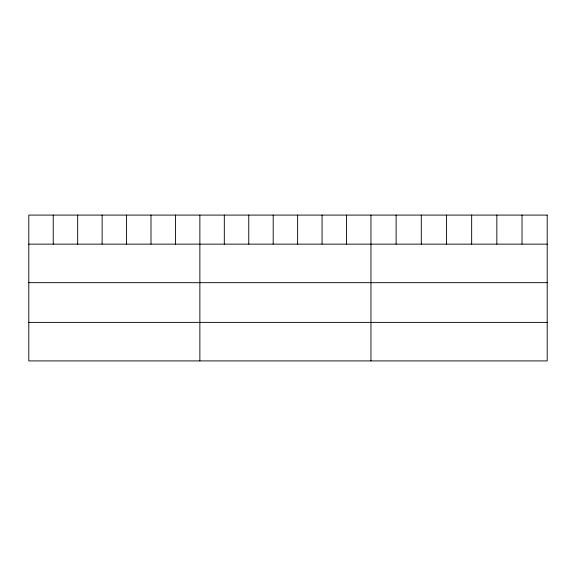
<?xml version="1.0" encoding="UTF-8"?>
<svg xmlns="http://www.w3.org/2000/svg" width="576" height="576" viewBox="0 0 576 576"><rect width="100%" height="100%" fill="white"/><g stroke="black" fill="none" stroke-linecap="round" stroke-linejoin="round"><path stroke-width="0.86" d="M28.8 244.145L547.2 244.145M28.8 282.679L547.2 282.679M28.8 322.38L547.2 322.38M522.022 215.086L522.022 244.145M496.843 215.086L496.843 244.145M471.665 215.086L471.665 244.145M446.479 215.086L446.479 244.145M421.301 215.086L421.301 244.145M396.122 215.086L396.122 244.145M370.944 215.086L370.944 360.914M346.507 215.086L346.507 244.145M322.063 215.086L322.063 244.145M297.626 215.086L297.626 244.145M273.19 215.086L273.19 244.145M248.753 215.086L248.753 244.145M224.309 215.086L224.309 244.145M199.872 215.086L199.872 360.914M175.435 215.086L175.435 244.145M150.991 215.086L150.991 244.145M126.554 215.086L126.554 244.145M102.118 215.086L102.118 244.145M77.681 215.086L77.681 244.145M53.237 215.086L53.237 244.145M547.2 215.086L28.8 215.086L28.8 360.914L547.2 360.914L547.2 215.086"/></g></svg>
